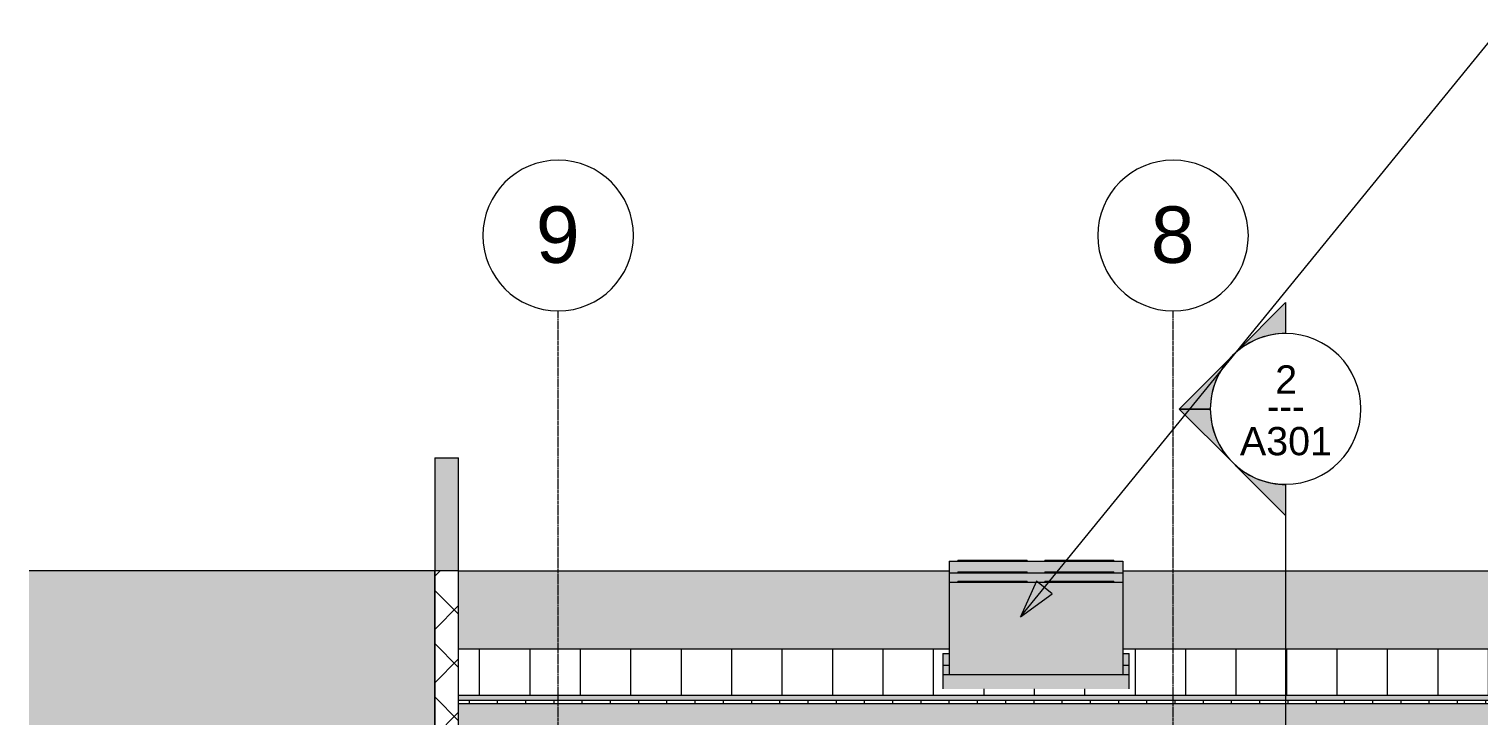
# Model space of a CAD drawing. Header units: inches. Extents: x 1352 to 6578, y -201 to 490.
# Drawn here: x 1448.5 to 1910.7, y 217.8 to 436.6 of the extents above; entities that cross this region are included whole.
import ezdxf

# ---------------------------------------------------------------- set-up
doc = ezdxf.new("R2010")
doc.units = ezdxf.units.IN
doc.header["$MEASUREMENT"] = 0
doc.linetypes.add('Aligning Line 1_8_', pattern=[0.25, 0.125, -0.125])
doc.linetypes.add('Grid Line 1_2_', pattern=[0.875, 0.5, -0.125, 0.125, -0.125])
for name, color, linetype, lineweight in [('A-ROOF', 132, 'Continuous', 13), ('A-ROOF-PATT', 132, 'Continuous', 9), ('A-WALL', 113, 'Continuous', 13), ('A-WALL-PATT', 111, 'Continuous', 13), ('G-ANNO-SYMB', 111, 'Aligning Line 1_8_', 9), ('G-ANNO-TEXT', 231, 'Continuous', 9), ('M-EQPM', 50, 'Continuous', 9), ('S-GRID', 1, 'Continuous', 9), ('S-GRID-IDEN', 1, 'Continuous', 9)]:
    doc.layers.add(name, color=color, linetype=linetype, lineweight=lineweight)
doc.styles.add('Arial', font='arial.ttf', dxfattribs={"height": 18})
doc.styles.add('Arial_1', font='arial.ttf', dxfattribs={"height": 9})
doc.styles.add('Century Gothic_1', font='ufonts.com_century-gothic.ttf', dxfattribs={"height": 9})

# ---------------------------------------------------------------- blocks, each defined once
blk = doc.blocks.new('Walls 1 - Walls 1-1277454-BUILDING SECTION - EAST_WEST - LOOKING SOUTH')
at = {"layer": 'A-ROOF', "lineweight": 9}
blk.add_hatch(color=161, dxfattribs=at).paths.add_polyline_path([(1577.83, -48), (1577.83, 264), (1448.5, 264), (1448.5, -48)], flags=0)
h = blk.add_hatch(color=254, dxfattribs=at)
h.paths.add_polyline_path([(1824.76, 239.21), (1938.58, 239.21), (1938.58, 264), (1797.2, 264), (1797.2, 239.21), (1803.86, 239.21)], flags=0)
h.paths.add_polyline_path([(1585.45, 239.21), (1741.78, 239.21), (1741.78, 264), (1585.45, 264)], flags=0)
for p, q in [((1577.83, 264), (1448.5, 264)), ((1577.83, -48), (1577.83, 264)), ((1448.5, -48), (1577.83, -48))]:
    blk.add_line(p, q, dxfattribs=at)
at = {"layer": 'A-ROOF', "color": 8, "lineweight": 9}
for p, q in [((1585.45, 264), (1741.78, 264)), ((1797.2, 264), (1938.58, 264)), ((1938.58, 239.21), (1938.58, 264))]:
    blk.add_line(p, q, dxfattribs=at)
blk = doc.blocks.new('Condensing Unit - Air Cooled - DX - 6-10 Tons - 6 Tons-1352867-BUILDING SECTION - EAST_WEST - LOOKING SOUTH')
at = {"layer": 'M-EQPM'}
for points in [[(1761.14, 263.33), (1766.64, 263.33), (1766.64, 263.69), (1744.64, 263.69), (1744.64, 263.33), (1759.04, 263.33)], [(1793.4, 263.33), (1794.35, 263.33), (1794.35, 263.69), (1772.35, 263.69), (1772.35, 263.33), (1792.25, 263.33)], [(1766.64, 260.37), (1772.35, 260.37), (1772.35, 260.73), (1794.35, 260.73), (1794.35, 260.37), (1797.2, 260.37), (1797.2, 263.33), (1741.78, 263.33), (1741.78, 260.37), (1744.64, 260.37), (1744.64, 260.73), (1766.64, 260.73)]]:
    blk.add_hatch(color=8, dxfattribs=at).paths.add_polyline_path(points, flags=0)
h = blk.add_hatch(color=8, dxfattribs=at)
h.paths.add_polyline_path([(1739.78, 230.96), (1741.78, 230.96), (1741.78, 233.92), (1739.78, 233.92)], flags=0)
h.paths.add_polyline_path([(1799.2, 230.96), (1799.2, 233.92), (1797.2, 233.92), (1797.2, 230.96)], flags=0)
at = {"layer": 'M-EQPM', "color": 8}
for p, q in [((1744.64, 263.69), (1744.64, 263.33)), ((1744.64, 263.69), (1766.64, 263.69)), ((1766.64, 263.33), (1766.64, 263.69)), ((1772.35, 263.69), (1772.35, 263.33)), ((1772.35, 263.69), (1794.35, 263.69)), ((1794.35, 263.33), (1794.35, 263.69)), ((1741.78, 263.33), (1797.2, 263.33)), ((1741.78, 263.33), (1741.78, 260.37)), ((1797.2, 263.33), (1797.2, 260.37)), ((1739.78, 233.92), (1741.78, 233.92)), ((1739.78, 233.92), (1739.78, 230.96)), ((1797.2, 233.92), (1799.2, 233.92)), ((1799.2, 230.96), (1799.2, 233.92))]:
    blk.add_line(p, q, dxfattribs=at)
blk = doc.blocks.new('Condensing Unit - Air Cooled - DX - 6-10 Tons - 6 Tons-V4-BUILDING SECTION - EAST_WEST - LOOKING SOUTH')
at = {"layer": 'M-EQPM'}
for points in [[(1741.78, 230.96), (1797.2, 230.96), (1797.2, 260.37), (1741.78, 260.37), (1741.78, 237.81)], [(1763, 260.37), (1766.64, 260.37), (1766.64, 260.73), (1744.64, 260.73), (1744.64, 260.37), (1762.05, 260.37)], [(1794.11, 260.37), (1794.35, 260.37), (1794.35, 260.73), (1772.35, 260.73), (1772.35, 260.37), (1793.4, 260.37)], [(1799.2, 226.41), (1799.2, 230.96), (1739.78, 230.96), (1739.78, 226.41), (1782.95, 226.41)]]:
    blk.add_hatch(color=8, dxfattribs=at).paths.add_polyline_path(points, flags=0)
at = {"layer": 'M-EQPM', "color": 8}
for p, q in [((1741.78, 260.37), (1797.2, 260.37)), ((1741.78, 260.37), (1741.78, 230.96)), ((1744.64, 260.73), (1744.64, 260.37)), ((1744.64, 260.73), (1766.64, 260.73)), ((1766.64, 260.37), (1766.64, 260.73)), ((1772.35, 260.73), (1772.35, 260.37)), ((1772.35, 260.73), (1794.35, 260.73)), ((1794.35, 260.37), (1794.35, 260.73)), ((1797.2, 260.37), (1797.2, 230.96)), ((1739.78, 230.96), (1799.2, 230.96)), ((1739.78, 230.96), (1739.78, 226.41)), ((1799.2, 226.41), (1799.2, 230.96))]:
    blk.add_line(p, q, dxfattribs=at)
blk = doc.blocks.new('Condensing Unit - Air Cooled - DX - 6-10 Tons - 6 Tons-V5-BUILDING SECTION - EAST_WEST - LOOKING SOUTH')
at = {"layer": 'M-EQPM'}
for points in [[(1744.64, 263.33), (1744.64, 263.69), (1766.64, 263.69), (1766.64, 263.33), (1772.35, 263.33), (1772.35, 263.69), (1794.35, 263.69), (1794.35, 263.33), (1797.2, 263.33), (1797.2, 267.04), (1741.78, 267.04), (1741.78, 263.33)], [(1761.14, 267.04), (1766.64, 267.04), (1766.64, 267.4), (1744.64, 267.4), (1744.64, 267.04), (1759.04, 267.04)], [(1793.4, 267.04), (1794.35, 267.04), (1794.35, 267.4), (1772.35, 267.4), (1772.35, 267.04), (1792.25, 267.04)]]:
    blk.add_hatch(color=8, dxfattribs=at).paths.add_polyline_path(points, flags=0)
h = blk.add_hatch(color=8, dxfattribs=at)
h.paths.add_polyline_path([(1739.78, 233.92), (1741.78, 233.92), (1741.78, 237.63), (1739.78, 237.63)], flags=0)
h.paths.add_polyline_path([(1797.2, 233.92), (1799.2, 233.92), (1799.2, 237.63), (1797.2, 237.63), (1797.2, 237.32)], flags=0)
at = {"layer": 'M-EQPM', "color": 8}
for p, q in [((1741.78, 267.04), (1797.2, 267.04)), ((1741.78, 267.04), (1741.78, 263.33)), ((1744.64, 267.4), (1744.64, 267.04)), ((1744.64, 267.4), (1766.64, 267.4)), ((1766.64, 267.04), (1766.64, 267.4)), ((1772.35, 267.4), (1772.35, 267.04)), ((1772.35, 267.4), (1794.35, 267.4)), ((1794.35, 267.04), (1794.35, 267.4)), ((1797.2, 267.04), (1797.2, 263.33)), ((1739.78, 237.63), (1741.78, 237.63)), ((1739.78, 237.63), (1739.78, 233.92)), ((1797.2, 237.63), (1799.2, 237.63)), ((1799.2, 233.92), (1799.2, 237.63))]:
    blk.add_line(p, q, dxfattribs=at)
blk = doc.blocks.new('Grid - Grid Head - Circle-50561-BUILDING SECTION - EAST_WEST - LOOKING SOUTH')
at = {"layer": 'S-GRID-IDEN'}
for start, end in [(0, 180), (180, 360)]:
    blk.add_arc((2877.2, 324), 24, start, end, dxfattribs=at)
blk = doc.blocks.new('Section - Section Head - Filled-22785-BUILDING SECTION - EAST_WEST - LOOKING SOUTH')
at = {"layer": 'G-ANNO-SYMB', "linetype": 'Continuous'}
h = blk.add_hatch(color=256, dxfattribs=at)
edge = h.paths.add_edge_path(flags=0)
edge.add_arc((2548.89, 278.12), 24.03, 90, 132.0784, ccw=False)
edge.add_line((2548.89, 302.15), (2548.89, 312.06))
edge.add_line((2548.89, 312.06), (2532.79, 295.96))
h = blk.add_hatch(color=256, dxfattribs=at)
edge = h.paths.add_edge_path(flags=0)
edge.add_line((2531.92, 295.09), (2514.95, 278.12))
edge.add_line((2514.95, 278.12), (2524.89, 278.12))
edge.add_arc((2548.89, 278.12), 24, 135, 180, ccw=False)
h = blk.add_hatch(color=256, dxfattribs=at)
edge = h.paths.add_edge_path(flags=0)
edge.add_arc((2548.89, 278.12), 24, 180, 225, ccw=False)
edge.add_line((2524.89, 278.12), (2514.95, 278.12))
edge.add_line((2514.95, 278.12), (2531.92, 261.15))
h = blk.add_hatch(color=256, dxfattribs=at)
edge = h.paths.add_edge_path(flags=0)
edge.add_line((2532.79, 260.28), (2548.89, 244.18))
edge.add_line((2548.89, 244.18), (2548.89, 254.09))
edge.add_arc((2548.89, 278.12), 24.03, 227.9216, 270, ccw=False)
for p, q in [((2532.79, 295.96), (2548.89, 312.06)), ((2548.89, 312.06), (2548.89, 302.15)), ((2514.95, 278.12), (2531.92, 295.09)), ((2524.89, 278.12), (2514.95, 278.12)), ((2531.92, 261.15), (2514.95, 278.12)), ((2514.95, 278.12), (2524.89, 278.12)), ((2548.89, 244.18), (2532.79, 260.28)), ((2548.89, 254.09), (2548.89, 244.18))]:
    blk.add_line(p, q, dxfattribs=at)
for centre, radius, start, end in [((2548.89, 278.15), 24, 90, 270), ((2548.89, 278.12), 24.03, 90, 132.0784), ((2548.89, 278.15), 24, 270, 90), ((2548.89, 278.12), 24, 135, 180), ((2548.89, 278.12), 24, 180, 225), ((2548.89, 278.12), 24.03, 227.9216, 270)]:
    blk.add_arc(centre, radius, start, end, dxfattribs=at)

msp = doc.modelspace()

# ---------------------------------------------------------------- hatches: boundary and pattern name
at = {"layer": 'A-ROOF', "lineweight": 9}
msp.add_hatch(color=254, dxfattribs=at).paths.add_polyline_path([(3037.15949, 222.77639), (3105.45325, 222.77639), (3105.45325, 224.27671), (1585.45325, 224.27671), (1585.45325, 222.77639), (3018.57825, 222.77639)], flags=0)
at = {"layer": 'A-ROOF-PATT'}
h = msp.add_hatch(dxfattribs=at)
h.set_pattern_fill('FP_6', color=9, style=0, pattern_type=2)
h.set_pattern_definition([(90, (0, 464.157), (-16.082, 1e-15), [])])
h.paths.add_polyline_path([(1585.45325, 224.27671), (3105.45325, 224.27671), (3105.45325, 225.6378), (3567.64075, 225.6378), (3567.64075, 233.90363), (3358.64075, 233.90363), (3358.64075, 239.21072), (1797.20325, 239.21072), (1797.20325, 237.63489), (1799.20325, 237.63489), (1799.20325, 226.41246), (1739.78138, 226.41246), (1739.78138, 237.63489), (1741.78138, 237.63489), (1741.78138, 239.21072), (1585.45325, 239.21072), (1585.45325, 225.6378)], flags=0)
h = msp.add_hatch(dxfattribs=at)
h.set_pattern_fill('FP_4', color=8, style=0, pattern_type=2)
h.set_pattern_definition([(0, (2839.867, 132.759), (0, 9), []), (90, (2839.867, 132.759), (-9, 6e-16), [])])
h.paths.add_polyline_path([(3037.15949, 221.77617), (3105.45325, 221.77617), (3105.45325, 222.77639), (1585.45325, 222.77639), (1585.45325, 221.77617), (3018.57825, 221.77617)], flags=0)
h = msp.add_hatch(dxfattribs=at)
h.set_pattern_fill('FP_5', color=8, style=0, pattern_type=2)
h.set_pattern_definition([(161.57, (2840.347, 133.239), (-3.8399538, -1.54e-05), [0, -27.322, 3.034, 0]), (18.43, (2839.387, 133.239), (-3.8399538, 1.54e-05), [0, -27.322, 3.034, 0]), (108.43, (2840.347, 133.239), (1.919622, -9.6005246), [9.106, -21.25]), (71.57, (2839.387, 133.239), (1.919622, 9.6005246), [9.106, -21.25])])
h.paths.add_polyline_path([(3037.15949, 213.77444), (3105.45325, 213.77444), (3105.45325, 221.77617), (1585.45325, 221.77617), (1585.45325, 213.77444), (3029.45325, 213.77444)], flags=0)
at = {"layer": 'A-WALL'}
msp.add_hatch(color=7, dxfattribs=at).paths.add_polyline_path([(1585.45325, 264), (1585.45325, 300), (1577.82825, 300), (1577.82825, 264)], flags=0)
at = {"layer": 'A-WALL-PATT', "lineweight": 9}
h = msp.add_hatch(dxfattribs=at)
h.set_pattern_fill('FP_8', color=8, style=0, pattern_type=2)
h.set_pattern_definition([(45, (2839.867, 132.759), (-8.48528, 8.48528), []), (135, (2839.867, 132.759), (-8.48528, -8.48528), [])])
h.paths.add_polyline_path([(1585.45325, -48), (1585.45325, -6), (1577.82825, -6.00628), (1577.82825, -48)], flags=0)
h.paths.add_polyline_path([(1577.82825, 0), (1585.45325, 0), (1585.45325, 264), (1577.82825, 264), (1577.82825, 98.25)], flags=0)
at = {"layer": 'G-ANNO-TEXT'}
msp.add_hatch(color=256, dxfattribs=at).paths.add_polyline_path([(1764.58779, 249.37252), (1774.66303, 256.64082), (1769.67906, 260.70467)], flags=0)

# ---------------------------------------------------------------- linework, layer by layer
at = {"layer": 'A-ROOF', "color": 8, "lineweight": 9}
for p, q in [((1585.45325, 239.21072), (1741.78138, 239.21072)), ((1797.20325, 239.21072), (3358.64075, 239.21072))]:
    msp.add_line(p, q, dxfattribs=at)
at = {"layer": 'A-ROOF', "lineweight": 9}
for p, q in [((3105.45325, 224.27671), (1585.45325, 224.27671)), ((1585.45325, 222.77639), (3105.45325, 222.77639)), ((1585.45325, 221.77617), (3105.45325, 221.77617))]:
    msp.add_line(p, q, dxfattribs=at)
at = {"layer": 'A-WALL', "color": 8, "lineweight": 9}
msp.add_line((1577.82825, 300), (1585.45325, 300), dxfattribs=at)
at = {"layer": 'A-WALL', "lineweight": 9}
for p, q in [((1577.82825, 300), (1577.82825, -48)), ((1585.45325, -48), (1585.45325, 300)), ((1585.45325, 264), (1577.82825, 264))]:
    msp.add_line(p, q, dxfattribs=at)
at = {"layer": 'G-ANNO-SYMB', "linetype": 'Continuous'}
msp.add_line((1849.07964, 291.556), (1849.07964, -96), dxfattribs=at)
at = {"layer": 'G-ANNO-TEXT'}
for p, q in [((1764.58779, 249.37252), (1917.24907, 436.59862)), ((1769.67906, 260.70467), (1764.58779, 249.37252)), ((1774.66303, 256.64082), (1769.67906, 260.70467)), ((1764.58779, 249.37252), (1774.66303, 256.64082))]:
    msp.add_line(p, q, dxfattribs=at)
at = {"layer": 'S-GRID', "linetype": 'Grid Line 1_2_'}
for p, q in [((1617.20325, -75.40835), (1617.20325, 346.81628)), ((1813.20325, -75.40835), (1813.20325, 346.81628))]:
    msp.add_line(p, q, dxfattribs=at)

# ---------------------------------------------------------------- block references
at = {"layer": 'A-ROOF', "color": 8, "lineweight": 9}
msp.add_blockref('Walls 1 - Walls 1-1277454-BUILDING SECTION - EAST_WEST - LOOKING SOUTH', (0, 0), dxfattribs=at)
at = {"layer": 'G-ANNO-SYMB', "linetype": 'Continuous'}
msp.add_blockref('Section - Section Head - Filled-22785-BUILDING SECTION - EAST_WEST - LOOKING SOUTH', (-699.81209, 37.43665), dxfattribs=at)
at = {"layer": 'M-EQPM', "color": 8}
for name in ['Condensing Unit - Air Cooled - DX - 6-10 Tons - 6 Tons-V5-BUILDING SECTION - EAST_WEST - LOOKING SOUTH', 'Condensing Unit - Air Cooled - DX - 6-10 Tons - 6 Tons-1352867-BUILDING SECTION - EAST_WEST - LOOKING SOUTH', 'Condensing Unit - Air Cooled - DX - 6-10 Tons - 6 Tons-V4-BUILDING SECTION - EAST_WEST - LOOKING SOUTH']:
    msp.add_blockref(name, (0, 0), dxfattribs=at)
at = {"layer": 'S-GRID-IDEN'}
for p in [(-1260, 46.81628), (-1064, 46.81628)]:
    msp.add_blockref('Grid - Grid Head - Circle-50561-BUILDING SECTION - EAST_WEST - LOOKING SOUTH', p, dxfattribs=at)

# ---------------------------------------------------------------- texts
at = {"layer": 'G-ANNO-SYMB', "linetype": 'Continuous', "char_height": 9, "attachment_point": 1}
for s, insert, width, style in [('2', (1845.75866, 329.46464), 8.484, 'Arial_1'), ('---', (1843.10735, 320.95794), 15.453, 'Century Gothic_1'), ('A301', (1834.51457, 309.82839), 35.754, 'Arial_1')]:
    msp.add_mtext(s, dxfattribs=dict(at, insert=insert, width=width, style=style))
at = {"layer": 'S-GRID-IDEN', "char_height": 18, "width": 16.968, "attachment_point": 1, "style": 'Arial'}
for s, insert in [('9', (1610.07423, 380.10422)), ('8', (1806.07423, 380.10422))]:
    msp.add_mtext(s, dxfattribs=dict(at, insert=insert))

doc.saveas('drawing.dxf')
